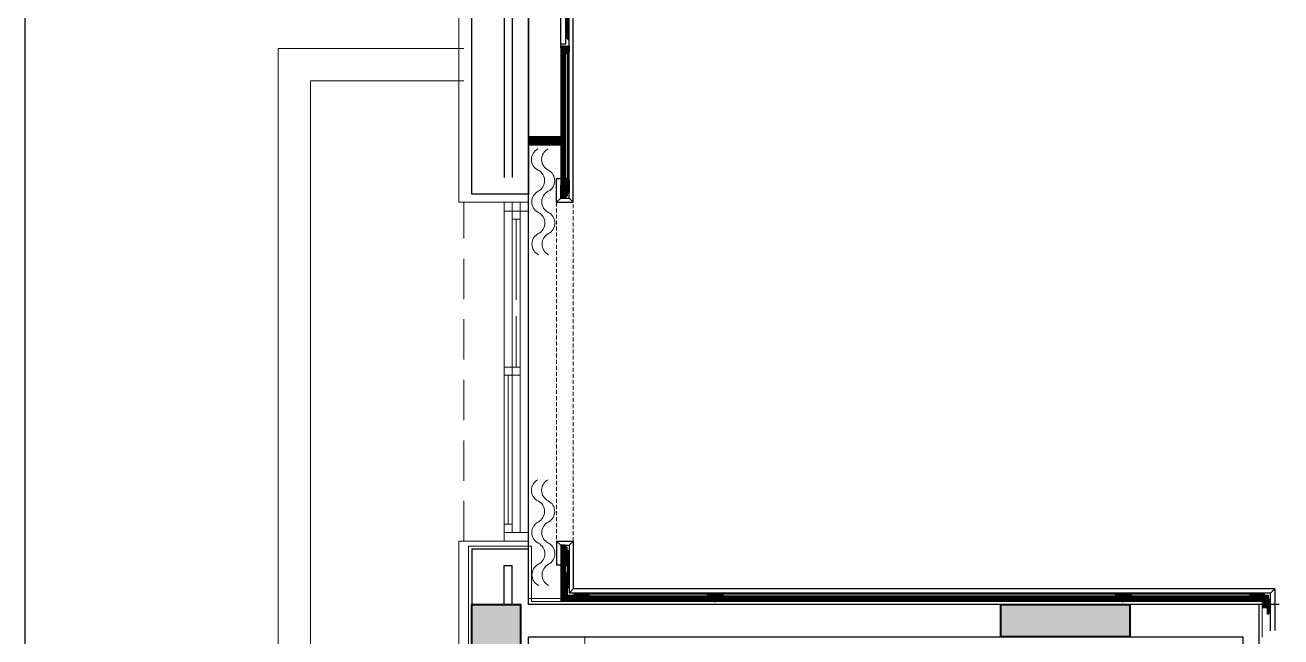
# Model space of a CAD drawing. Header units: inches. Extents: x -12478 to 399182, y -16583 to 525552.
# Drawn here: x -19 to 7758, y 6149 to 9939 of the extents above; entities that cross this region are included whole.
import ezdxf

# ---------------------------------------------------------------- set-up
doc = ezdxf.new("R2010")
doc.units = ezdxf.units.IN
doc.header["$LTSCALE"] = 1000
doc.header["$MEASUREMENT"] = 0
doc.linetypes.add('HIDDEN', pattern=[0.375, 0.25, -0.125])
doc.linetypes.add('HIDDEN2', pattern=[0.1875, 0.125, -0.0625])
for name, color, linetype in [('8', 8, 'Continuous'), ('A-DIM', 9, 'Continuous'), ('A-WALL', 7, 'Continuous'), ('projection1', 1, 'HIDDEN2')]:
    doc.layers.add(name, color=color, linetype=linetype)
for name, color, linetype, lineweight in [('A-DOOR', 134, 'Continuous', 18), ('A-FLOR-HIDN', 252, 'HIDDEN', 0), ('A-WALL-PRHT', 4, 'Continuous', 18), ('A-WALL-TILE', 8, 'Continuous', 9), ('Built-in', 253, 'HIDDEN', 0), ('Sanitaire', 253, 'Continuous', 0), ('Wood treillis', 111, 'Continuous', 0), ('XREF-V2-GF_COLS$0$A-COLS', 5, 'Continuous', 40), ('XREF-V2-GF_COLS$0$A-COLS-PATT', 252, 'Continuous', 20)]:
    doc.layers.add(name, color=color, linetype=linetype, lineweight=lineweight)
doc.layers.add('Stone-GRG', color=7, linetype='Continuous', lineweight=0, true_color=0xfff2cc)
pattern_1 = [(45, (0, 0), (-1.767766952966369, 1.767766952966369), [])]

# ---------------------------------------------------------------- blocks, each defined once
blk = doc.blocks.new('A$Cb2b8bae5')
at = {"layer": 'Sanitaire', "color": 1}
for centre, start, end in [((9.13221980514345, 589.8015865447833), 296.5605406640185, 62.84035167908414), ((72.03542323759166, 589.8015865447833), 296.5605406640185, 62.84035167908414), ((74.80697163486866, 458.4262281471656), 116.5605406640185, 242.8403516790841), ((137.7101750673169, 458.4262281471656), 116.5605406640185, 242.8403516790841), ((7.762121669594308, 327.7447607726881), 296.5605406640185, 62.84035167908414), ((70.66532510204252, 327.7447607726881), 296.5605406640185, 62.84035167908414), ((73.43687349931952, 196.3694023750704), 116.5605406640185, 242.8403516790841), ((136.3400769317677, 196.3694023750704), 116.5605406640185, 242.8403516790841), ((6.392023534045165, 65.68793500059292), 296.5605406640185, 62.84035167908414), ((69.29522696649337, 65.68793500059292), 296.5605406640185, 62.84035167908414)]:
    blk.add_arc(centre, 73.43816756634935, start, end, dxfattribs=at)
blk = doc.blocks.new('A$Caa2408ac')
at = {"layer": 'Wood treillis', "color": 0, "lineweight": -2}
for p, q in [((87.4987709093075, 163.5996326570357), (12.5000551755038, 163.5996326570357)), ((12.5000551755038, 163.5996326570357), (12.5000551755038, 158.5996326568611)), ((87.4987709093075, 158.5996326569193), (87.4987709093075, 163.5996326570357)), ((5.000055175503803, 151.0996326570357), (5.517550380318426e-05, 151.0996326570357)), ((5.517550380318426e-05, 151.0996326570357), (0.0002884487585106399, 141.0996326570357)), ((0.0002884487585106399, 141.0996326570357), (40.0000551755038, 141.0996326570357)), ((40.0000551755038, 141.0996326570357), (39.99999545862192, 111.8595573993425)), ((40.0000551755038, 111.8561432561173), (80.09837831991626, 111.8561432560646)), ((80.09837832179255, 71.75766690068212), (80.09837832174071, 111.8594755065851)), ((99.99959813795795, 151.0996326570357), (94.99877090907466, 151.0996326570357)), ((119.3384535794939, 151.0996326570357), (99.99959813795795, 151.0996326570357)), ((99.99959813795795, 151.0996326570357), (99.99959813795795, 151.0996326570357)), ((119.3384535794958, 151.0996326570357), (119.3384535794958, 131.7572098631535)), ((119.3384535794958, 131.7572098631535), (119.3384535794958, 131.7572098631535)), ((119.3384535794958, 131.7572098631535), (119.3384535794958, 126.7563826342703)), ((126.8384535793793, 119.2563826345031), (131.8384535794958, 119.2563826345031)), ((131.8384535794958, 119.2563826345031), (131.8384535794958, 44.25766690069941)), ((109.3384535794958, 71.7576669006994), (80.09837832179255, 71.75766690068212)), ((109.3384535794958, 31.75790017395411), (109.3384535794958, 71.7576669006994)), ((119.3384535794958, 31.75766690069941), (109.3384535794958, 31.75790017395411)), ((119.3384535794958, 36.75766690069941), (119.3384535794958, 31.75766690069941)), ((131.8384535794958, 44.25766690069941), (126.8384535793211, 44.25766690069941))]:
    blk.add_line(p, q, dxfattribs=at)
for centre, radius, start, end in [((12.50005517528916, 151.0996326570757), 7.499999999785359, 89.99999999838458, 180.0000000003127), ((87.49877090954033, 151.099632657385), 7.499999999534339, 359.9999999973424, 90.00000000177175), ((119.338453579845, 119.2563826347359), 7.499999999534339, 359.9999999982282, 90.0000000026576), ((119.3384535795358, 44.25766690048476), 7.499999999785359, 269.9999999996873, 1.615416444934046e-09)]:
    blk.add_arc(centre, radius, start, end, dxfattribs=at)

msp = doc.modelspace()

# ---------------------------------------------------------------- hatches: boundary and pattern name
at = {"layer": 'Stone-GRG'}
h = msp.add_hatch(dxfattribs=at)
h.set_pattern_fill('ANSI31', color=253, scale=20)
h.set_pattern_definition(pattern_1)
h.paths.add_polyline_path([(3349.343053186857, 8979.175765054235), (3344.358162821758, 8979.175765054235, 0.41421356238304), (3336.858162821933, 8986.675765054235), (3336.858162822111, 8991.67423685333), (3326.856272867761, 8991.674003580083), (3326.856272867582, 8947.921236522496), (3297.615212061386, 8947.920804475196), (3297.615212061382, 8866.675774082312), (3324.358162821933, 8866.675774089144), (3324.358162821933, 8871.675774082341, 0.4142135623961107), (3331.858162821816, 8879.175774082109), (3336.858162821933, 8879.175774082109), (3336.858162821933, 8891.67622209178), (3336.858162821933, 8896.677049320664, 0.4142135623958267), (3344.358162821816, 8904.177049320431), (3349.343053186857, 8904.177049320431)])
h.paths.add_polyline_path([(3326.833084247721, 9800.42146321556), (3297.591378124154, 9800.421031158725), (3297.602450971709, 8947.921236522496), (3326.844157100889, 8947.921236522496)])
h = msp.add_hatch(dxfattribs=at)
h.set_pattern_fill('ANSI31', color=253, scale=20)
h.set_pattern_definition(pattern_1)
h.paths.add_polyline_path([(3297.598547930113, 9248.416853666278), (3097.605638840047, 9248.415376182382), (3097.606021086674, 9196.674296597941), (3297.59921997847, 9196.675774083978)])
h = msp.add_hatch(dxfattribs=at)
h.set_pattern_fill('ANSI31', color=253, scale=20)
h.set_pattern_definition(pattern_1)
h.paths.add_polyline_path([(3349.343053186856, 6679.788804620541), (3344.358162821816, 6679.788804620541, 0.4142135623958267), (3336.858162821933, 6687.288804620308), (3336.858162821933, 6692.289631849191), (3336.858162821933, 6704.790079858863), (3331.858162821816, 6704.790079858863, 0.4142135623961107), (3324.358162821933, 6712.290079858631), (3324.358162821933, 6717.290079858631), (3297.615212061382, 6717.29007985866), (3297.615212061386, 6636.044617418476), (3326.874188990723, 6636.044617418476), (3326.874188990723, 6592.291849943033), (3336.858162822111, 6592.291617087641), (3336.858162821933, 6597.290088886737, 0.41421356238304), (3344.358162821758, 6604.790088886737), (3349.343053186856, 6604.790088886737)])
h.paths.add_polyline_path([(3326.874188990723, 6592.291849943033), (3326.856272867761, 6592.291850360889), (3326.856272867582, 6636.044617418476), (3297.615212061386, 6636.044617418476), (3297.615212061386, 6506.041630403798), (3326.874188990723, 6506.041630403798)])
h.paths.add_polyline_path([(3336.874188990723, 6446.042087441344), (3336.874188990723, 6451.042914670227, 0.4142135623958267), (3344.374188990607, 6458.542914669994), (3349.343053186856, 6458.542914669994), (3349.343053186856, 6533.541630403798), (3344.374188990549, 6533.541630403798, 0.41421356238304), (3336.874188990723, 6541.041630403798), (3336.874188990723, 6546.041630403798), (3326.874188990723, 6546.041397130543), (3326.874188990723, 6506.041630403798), (3297.633128184531, 6506.041630403798), (3297.634137057337, 6369.479967020927), (3434.193598329073, 6369.482353812128), (3434.193382287481, 6398.725843213047), (3474.193149065077, 6398.725843213047), (3474.193308427513, 6408.723710124574), (3469.19330842765, 6408.723673186165, 0.41421356238304), (3461.693253020241, 6416.223617778172), (3461.693216085926, 6421.223063711566), (3386.694500350075, 6421.223063711566), (3386.694537288484, 6416.223063711586, 0.4142135623958267), (3379.194592696535, 6408.723008304296), (3374.193765467788, 6408.722971359775), (3336.874188990723, 6408.722510962579)])
h.paths.add_polyline_path([(4244.192413213708, 6398.724886853314), (4204.192646488054, 6398.72518235886), (3474.19314906453, 6398.725808883302), (3474.193149031076, 6398.723710123124), (3434.193598329073, 6398.723414619174), (3434.193598329073, 6369.482353812128), (4244.192197179181, 6369.482353812128)])
h.paths.add_polyline_path([(4291.691332107463, 6416.225090013909), (4291.691295184024, 6421.223063711566), (4216.692579422328, 6421.223063711566), (4216.692542498889, 6416.225090013909, 0.41421356238304), (4209.192487091481, 6408.725145421901), (4204.192487091617, 6408.72518236031), (4204.192646477521, 6398.725843213047), (4244.193598329073, 6398.725843213047), (4244.193598329073, 6369.485577790478), (4264.1914613382, 6369.485536948927), (4264.1914613382, 6398.73225639638), (4304.191228230871, 6398.732244811362), (4304.191387514735, 6408.72518236031), (4299.191387514871, 6408.725145421901, 0.41421356238304)])
h.paths.add_polyline_path([(6732.528800247236, 6398.719089842537), (4304.191228227654, 6398.732043030453), (4304.191228118298, 6398.72518235886), (4264.191461392644, 6398.724886853314), (4264.191677399475, 6369.4861027343), (6772.528351005702, 6369.485376251952), (6772.528566972891, 6398.718794336991)], flags=16)
h.paths.add_polyline_path([(6820.027485866644, 6416.218997497585), (6820.027448928235, 6421.218997497624), (6782.528091062358, 6421.218720464301), (4216.692579414223, 6421.22196644666), (4216.692542498889, 6416.225090013909, 0.41421356238304), (4209.192487091481, 6408.725145421901), (4204.192487091617, 6408.72518236031), (4204.192646477521, 6398.725843213047), (4244.193598329073, 6398.725843213047), (4244.193598329073, 6369.485577790478), (6792.527615151826, 6369.480373338736), (6792.527615151826, 6398.718794336991), (6832.527381877479, 6398.719089842537), (6832.527541273917, 6408.719089843987), (6827.527541274053, 6408.719052905578, 0.41421356238304)])
h.paths.add_polyline_path([(6772.528459036339, 6398.731529913938), (6772.528459036339, 6369.485376251921), (4264.1914613382, 6369.486102734363), (4264.1914613382, 6398.73225639638)], flags=16)
h.paths.add_polyline_path([(7602.527615151826, 6398.718794336991), (7562.52784842508, 6398.718794336991), (6792.527615151826, 6398.718794336991), (6792.527831155974, 6369.480373338295), (7602.527555434945, 6369.478719079298)])
h.paths.add_polyline_path([(6745.028696258071, 6416.218997497585), (6745.02873322652, 6421.223063711565), (4291.691295184024, 6421.223063711566), (4291.691332107463, 6416.225090013909, -0.41421356238304), (4299.191387514871, 6408.725145421901), (4304.191387514735, 6408.72518236031), (4304.19122823087, 6398.732244811363), (6732.528800048762, 6398.731541498924), (6732.528640850799, 6408.719089843987), (6737.528640850663, 6408.719052905578, -0.41421356238304)])
h.paths.add_polyline_path([(7681.866013555818, 6408.718794336991), (7662.52715811428, 6408.718794336991), (7657.526330885396, 6408.718794336991, 0.4142135623957733), (7650.026330885629, 6416.218794336874), (7650.026330885629, 6421.218794336991), (7575.027615151826, 6421.218794336991), (7575.027615151826, 6416.218794336816, 0.4142135623830223), (7567.527615151826, 6408.718794336991), (7562.527615151826, 6408.718794336991), (7562.527848425079, 6398.718794336991), (7602.527615151826, 6398.718794336991), (7602.527615151826, 6369.478719079175), (7642.625938271572, 6369.47863718654), (7642.626086013113, 6349.519454877901), (7694.366013555818, 6349.519837115528), (7694.366013555818, 6376.875544314458), (7689.366013555701, 6376.875544314458, 0.4142135623958443), (7681.866013555818, 6384.375544314225), (7681.866013555818, 6389.376371543109)])
h.paths.add_polyline_path([(7694.366013555818, 6349.519837115528), (7642.626086013113, 6349.519454877901), (7642.626235112542, 6329.376828580637), (7671.866013555817, 6329.376828580655), (7671.866013555818, 6289.377061853909), (7681.866013555818, 6289.376828580655), (7681.866013555818, 6294.376828580655, 0.4142135623830577), (7689.366013555643, 6301.876828580655), (7694.366013555818, 6301.876828580655)])
h = msp.add_hatch(dxfattribs=at)
h.set_pattern_fill('ANSI31', color=253, scale=20)
h.set_pattern_definition(pattern_1)
h.paths.add_polyline_path([(4291.691332107463, 6416.225090013909), (4291.691295184023, 6421.223063711566), (4216.692579422329, 6421.223063711566), (4216.692542498889, 6416.225090013909, 0.41421356238304), (4209.192487091481, 6408.725145421901), (4204.192487091617, 6408.72518236031), (4204.192646477521, 6398.725843213047), (4244.193598329073, 6398.725843213047), (4244.193598329073, 6369.485577790478), (4264.1914613382, 6369.485536948927), (4264.1914613382, 6398.73225639638), (4304.19122823087, 6398.732244811362), (4304.191387514735, 6408.72518236031), (4299.191387514871, 6408.725145421901, 0.41421356238304)])
at = {"layer": 'Wood treillis'}
h = msp.add_hatch(dxfattribs=at)
h.set_pattern_fill('ANSI31', color=253, scale=20)
h.set_pattern_definition(pattern_1)
h.paths.add_polyline_path([(3297.597629388678, 11135.4204033779), (3326.83270618017, 11135.4204033779), (3326.83270618017, 9820.420403377902), (3297.597629388678, 9820.420403377902)], flags=17)
edge = h.paths.add_edge_path()
edge.add_line((3349.332595369072, 11145.4199274671), (3349.332872402394, 11107.92056960122))
edge.add_line((3349.332872402394, 11107.92056960122), (3344.332872402356, 11107.92053266281))
edge.add_arc((3336.832872402775, 11107.92047725498), 7.499999999785391, -89.99957671732028, 0.00042328461819352015, ccw=False)
edge.add_line((3336.832927810348, 11100.4204772554), (3336.832964748757, 11095.42047725554))
edge.add_line((3336.832964748757, 11095.42047725554), (3326.832964747307, 11095.42063665198))
edge.add_line((3326.832964747307, 11095.42063665198), (3326.832669241761, 11135.42040337763))
edge.add_line((3326.832669241761, 11135.42040337763), (3297.591608436312, 11135.42018735398))
edge.add_line((3349.332595369072, 11145.4199274671), (3349.332872402394, 11182.91928533298))
edge.add_line((3349.332872402394, 11182.91928533298), (3344.332872402356, 11182.91932227138))
edge.add_arc((3336.832872402775, 11182.91937767921), 7.499999999785391, 359.9995767153818, 449.9995767173203)
edge.add_line((3336.832927810348, 11190.41937767879), (3336.832964748757, 11195.41937767866))
edge.add_line((3336.832964748757, 11195.41937767866), (3326.832964747307, 11195.41921828222))
edge.add_line((3326.832964747307, 11195.41921828222), (3326.832669241761, 11155.41945155657))
edge.add_line((3326.832669241761, 11155.41945155657), (3297.591608436312, 11155.41966758022))
edge.add_line((3297.591995973538, 11155.41966757735), (3297.580782330539, 11135.42040337763))
edge.add_line((3349.332687715972, 9810.420879288435), (3349.332964749295, 9772.921521422557))
edge.add_line((3349.332964749295, 9772.921521422557), (3344.332964749256, 9772.921484484148))
edge.add_arc((3336.832964749676, 9772.921429076321), 7.499999999785391, -89.99957671732028, 0.00042328461819352015, ccw=False)
edge.add_line((3336.833020157249, 9765.42142907674), (3336.833057095658, 9760.421429076876))
edge.add_line((3336.833057095658, 9760.421429076876), (3326.833057094208, 9760.421588473313))
edge.add_line((3326.833057094208, 9760.421588473313), (3326.832761588662, 9800.421355198967))
edge.add_line((3326.832761588662, 9800.421355198967), (3297.591700783213, 9800.421139175316))
edge.add_line((3297.591700783213, 9800.421139175316), (3297.591700783218, 9810.42049704249))
edge.add_line((3349.332687715972, 9810.420879288435), (3349.332964749295, 9847.920237154312))
edge.add_line((3349.332964749295, 9847.920237154312), (3344.332964749256, 9847.920274092721))
edge.add_arc((3336.832964749676, 9847.920329500548), 7.499999999785391, 359.9995767153818, 449.9995767173203)
edge.add_line((3336.833020157249, 9855.42032950013), (3336.833057095658, 9860.420329499993))
edge.add_line((3336.833057095658, 9860.420329499993), (3326.833057094208, 9860.420170103556))
edge.add_line((3326.833057094208, 9860.420170103556), (3326.832761588662, 9820.420403377902))
edge.add_line((3326.832761588662, 9820.420403377902), (3297.591700783213, 9820.420619401553))
edge.add_line((3297.591700783213, 9820.420619401553), (3297.591700783218, 9810.421261534379))
at = {"layer": 'XREF-V2-GF_COLS$0$A-COLS-PATT'}
for points in [[(3047.633412314113, 5749.47609668161), (2747.631488073326, 5749.483291477605), (2747.627055440447, 6349.483291456883), (3047.628979710164, 6349.476096668106)], [(6822.627055378049, 6349.513396139315), (6822.628532866249, 6149.513396209164), (6022.628532710194, 6149.507486047165), (6022.62705517764, 6349.50748602784)]]:
    msp.add_hatch(color=256, dxfattribs=at).paths.add_polyline_path(points)

# ---------------------------------------------------------------- linework, layer by layer
at = {"layer": '8'}
for p, q in [((3349.343053186857, 8866.675774095527, -0.006528998766684582), (3349.343053186857, 12092.7386260916, -1.466518336004641e-07)), ((3297.601973601004, 8866.675774095527, -0.006528998766684582), (3272.602006915497, 8841.675807410022, -0.006528998766684582)), ((3297.615212061382, 8866.675774082312, -1.466518336033709e-07), (3349.343053186856, 8866.675774095527, -0.006528998766684668)), ((3349.343053186857, 8866.675774095527, -0.006528998766684582), (3374.343019872364, 8841.675807410022, -0.006528998766684582)), ((3272.602006915497, 8841.675807410022, -0.006528998766684582), (3374.355861214102, 8841.675958882184, -1.466518336030662e-07)), ((3297.601973601004, 6717.29904870328, -0.006528998766684582), (3272.602006915497, 6742.299015388786, -0.006528998766684582)), ((3272.60200691549, 6742.289895058788, -0.006528998766684582), (3374.355861214102, 6742.289895058788, -1.466518336030662e-07)), ((3297.615212061382, 6717.29007985866, -1.466518336033709e-07), (3349.343053186856, 6717.290079845445, -0.006528998766684668)), ((3349.343053186857, 6717.29904870328, -0.006528998766684582), (3374.343019872364, 6742.299015388786, -0.006528998766684582)), ((3349.343053186856, 6717.290079845445, -0.006528998766684668), (3349.343053186856, 6421.223063711568, -1.466518336212808e-07)), ((3374.355861214102, 6742.289895058788, -1.466518336030662e-07), (3374.333900027449, 6446.213910552159, -0.0005512433102109011)), ((3349.321092000203, 6421.223064196652, -0.00708009542506188), (3374.321058685711, 6446.223030882157, -0.00708009542506188)), ((7694.366013555818, 6421.223063711565, -1.466518336033709e-07), (3349.343053186856, 6421.223063711566, -1.466518336033709e-07)), ((7719.356859911331, 6446.21391055216, -1.466518336033709e-07), (3374.33390002745, 6446.213910552159, -1.466518336033709e-07)), ((7694.36601355582, 6421.223064196651, -1.466518337878142e-07), (7719.365980241328, 6446.223030882156, -1.466518337878142e-07)), ((7694.366013555818, 6186.200002725529, -1.466518336033709e-07), (7694.366013555818, 6421.223063711566, -1.466518336033709e-07)), ((7719.356859911331, 6446.21391055216, -1.466518336033709e-07), (7719.356859911331, 6188.5, -1.466518336033709e-07))]:
    msp.add_line(p, q, dxfattribs=at)
at = {"layer": '8', "color": 1}
msp.add_line((5702.768364268662, 6149.505123694264, -1.466518336033709e-07), (5702.858601064848, 6149.505123694264, -1.466518336033709e-07), dxfattribs=at)
msp.add_lwpolyline([(-19.21627383021405, 14341.62520427268), (18611.50139130192, 14341.62520427268), (18611.50139130192, 2.540420479956083), (-19.21627383021405, 2.540420479956083)], close=True, dxfattribs=at)
at = {"layer": '8', "color": 1, "elevation": -1.466518336033709e-07}
for points in [[(10497.66177711234, 1649.540546049713), (7622.660072611418, 1649.56263489906), (7622.659980337792, 6349.520045420404), (3097.627055208486, 6349.485877914683), (3097.582766056628, 12344.48587691222), (12997.58276578653, 12344.48587691222), (12997.62705454635, 6349.539145781706), (9622.625350265991, 6349.514212342805), (9622.625350265991, 3040.925600435377), (10497.65149772598, 3040.932064993859), (10497.66177711234, 1649.540546049713)], [(7642.626011569881, 6369.478637186518), (3297.633078737041, 6369.479967013109)]]:
    msp.add_lwpolyline(points, dxfattribs=at)
at = {"layer": '8'}
for points, elevation in [([(3374.355861214102, 8841.675958882184), (3374.332028090657, 12067.7386594061), (4493.862429974368, 12067.7386594061)], -1.466518336033709e-07), ([(3272.60200691549, 8841.674330305239), (3272.60200691549, 8988.97444973677)], -0.006528998766684582), ([(3272.60200691549, 8988.97444973677), (3297.601973600997, 8988.974449736768)], -0.006528998766684582), ([(3272.60200691549, 6742.300492493569), (3272.60200691549, 6595.000373062037)], -0.006528998766684582), ([(3272.60200691549, 6595.000373062037), (3297.601973600997, 6595.000373062039)], -0.006528998766684582)]:
    msp.add_lwpolyline(points, dxfattribs=dict(at, elevation=elevation))
at = {"layer": 'A-DOOR'}
for p, q in [((2947.638857059672, 8841.984774071527, -1.466518336033709e-07), (2947.624155569327, 6741.982271809728, -1.466518336033709e-07)), ((2997.608641415522, 8841.985143232447, -1.466518336033709e-07), (2997.623749245511, 6796.982641192808, -1.466518336033709e-07)), ((3047.610879954254, 8841.98551263313, -1.466518336033709e-07), (3047.625987784769, 6796.983010593545, -1.466518336033709e-07)), ((2947.623749246777, 8786.983582132278, -1.466518336033709e-07), (3097.623749242746, 8786.982473979806, -1.466518336033709e-07)), ((2997.617517766242, 8736.983951474394, -1.466518336033702e-07), (3047.611655669762, 8736.98432081523, -1.466518336033694e-07)), ((3022.614586718002, 8736.984136144813, -1.466518336033698e-07), (3022.613110983046, 8236.982825845596, -1.466518336033709e-07)), ((3022.613849751433, 8136.982825848245, -1.466518336033709e-07), (3022.618430114002, 7819.992493319984, -1.466518336033552e-07)), ((2947.618430115938, 7819.99193924369, -1.466518336033552e-07), (3047.618430113275, 7819.992678011829, -1.466518336033552e-07)), ((2947.618799500022, 7769.991939244999, -1.466518336033552e-07), (3047.618799497374, 7769.992678012964, -1.466518336033552e-07)), ((2972.618799499426, 7769.992123937122, -1.466518336033552e-07), (2972.623379861921, 6846.982456499652, -1.466518336033709e-07)), ((2947.623379862722, 6846.982271807414, -1.466518336033709e-07), (2997.623379861441, 6846.982641191658, -1.466518336033709e-07)), ((2947.623749246777, 6796.982271808694, -1.466518336033709e-07), (3097.623749242746, 6796.983379961166, -1.466518336033709e-07))]:
    msp.add_line(p, q, dxfattribs=at)
at = {"layer": 'A-DOOR', "linetype": 'HIDDEN2'}
msp.add_line((3097.602768226672, 8790.431351429002, -1.466518336033709e-07), (3097.624155565136, 6741.983379962068, -1.466518336033709e-07), dxfattribs=at)
at = {"layer": 'A-FLOR-HIDN', "color": 1, "linetype": 'HIDDEN'}
for p, q in [((2697.626079987094, 6741.982926999044, -1.466518336033438e-07), (2697.610565853247, 8841.982926941928, -1.466518336033666e-07)), ((3097.624155546655, 6741.985882057343, -1.466518336033709e-07), (3097.608641412662, 8841.98588200008, -1.466518336033709e-07))]:
    msp.add_line(p, q, dxfattribs=at)
at = {"layer": 'A-WALL', "color": 1}
for p, q in [((2947.584243601072, 12144.48429075209, -1.466518336033709e-07), (2947.607514867239, 8994.474879104993, -1.466518336033709e-07)), ((2997.584243599573, 12144.48466012249, -1.466518336033709e-07), (2997.607514866977, 8994.475248489282, -1.466518336033709e-07)), ((2947.62526370064, 6591.984773909295, -1.466518336033709e-07), (2997.625263699156, 6591.985143293467, -1.466518336033709e-07)), ((2947.627055167482, 6349.491043029673, -1.466518336033709e-07), (2947.62526370064, 6591.984773909353, -1.466518336033709e-07)), ((2997.627055154429, 6349.492980922834, -1.466518336033709e-07), (2997.625263699156, 6591.985143293467, -1.466518336033709e-07))]:
    msp.add_line(p, q, dxfattribs=at)
at = {"layer": 'A-WALL'}
msp.add_line((3097.62853274605, 6149.485877081126, -1.466518336033709e-07), (6022.628529303911, 6149.968289887242, -1.466518336033709e-07), dxfattribs=at)
at = {"layer": 'A-WALL', "elevation": -1.466518336033709e-07}
for points in [[(2747.580180398509, 12694.48281321052), (4347.358218822163, 12694.49510986502), (4347.360804511001, 12344.49510987484), (3097.582766056628, 12344.48587691222), (3097.608272028737, 8891.9858819988), (2747.722635799427, 8891.98355482837), (2747.580180398509, 12694.48281321052)], [(7622.692430204328, 5949.518568184772), (7622.626827710134, 6149.519306998292), (7622.62756647839, 6149.520045766389), (7622.626088941935, 6349.520045091893), (4097.628980037931, 6349.485877120111), (3097.627055263071, 6349.478489433619), (3097.62452493071, 6691.985882058798), (2747.624525461186, 6691.983296370279), (2747.631487828039, 5749.483291477634)], [(3097.65003089972, 3239.485877160361), (3097.628532745672, 6149.485877749539), (7522.626827712433, 6149.518568229934), (7522.692430206831, 5949.51782941653)]]:
    msp.add_lwpolyline(points, dxfattribs=at)
at = {"layer": 'A-WALL-PRHT', "elevation": -2.933036672067419e-07}
for points in [[(2697.603529378306, 9794.473510090116), (1547.603529409898, 9794.465014256304), (1547.633080136642, 5794.465014365356), (2697.633080105254, 5794.473510199256)], [(2697.605006914528, 9594.473510095559), (1747.605006940779, 9594.466491797997), (1747.631602594876, 5994.466491896223), (2697.63160256893, 5994.473510193828)]]:
    msp.add_lwpolyline(points, dxfattribs=at)
at = {"layer": 'A-WALL-TILE', "elevation": -1.466518336033709e-07}
for points in [[(13347.58926693583, 11464.56160069004), (13427.58926693373, 11464.56219170461), (13427.58394780275, 12184.56219167059), (13487.5839478038, 12184.56263493167), (13487.57914581063, 12834.56263491375), (12837.57914582815, 12834.5578329206), (12837.57958908906, 12774.55783292223), (3257.579589348155, 12774.48705892933), (3257.57914608701, 12834.48705892774), (2607.579146104981, 12834.48225693454), (2607.583948098065, 12184.48225695222), (2667.58394809661, 12184.48270021341), (2667.608641423169, 8841.982705297094), (3097.608641412633, 8841.985882000736), (3097.608272028534, 8891.985881998771)], [(1499.058347939193, 1151.210566589958), (2227.316468367746, 1879.479447376652), (3817.660078127592, 1879.491196328614), (3817.653170645019, 2814.491196303105), (3257.653170660138, 2814.487059201245), (3257.653650859269, 2749.487059202962), (2607.653650877124, 2749.482257209631), (2607.648848883749, 3399.482257191907), (2667.648848882105, 3399.482700452747), (2667.624155555182, 6741.982705354443), (3097.624155546597, 6741.985882057343), (3097.62452493071, 6691.985882058798)]]:
    msp.add_lwpolyline(points, dxfattribs=at)
at = {"layer": 'A-WALL-TILE', "lineweight": 0, "elevation": -1.466518336033709e-07}
msp.add_lwpolyline([(7642.627583482148, 6147.21848323076), (7642.625938271573, 6369.47863718654), (4097.628786176939, 6369.485877119171), (3117.62690750908, 6369.478637186518), (3117.624377176719, 6711.986029811882), (2727.6243777192, 6711.983148616104), (2727.631487828585, 5749.483143735102)], dxfattribs=at)
at = {"layer": 'Built-in', "linetype": 'HIDDEN2', "ltscale": 0.4, "elevation": -1.466518336033709e-07}
msp.add_lwpolyline([(3097.632775567474, 6149.485877780884), (3447.632775567474, 6149.485877780884), (3447.629585725049, 3239.496508537517), (3097.629585725049, 3239.496508537517)], close=True, dxfattribs=at)
at = {"layer": 'projection1', "color": 2, "linetype": 'HIDDEN', "elevation": -1.466518336033709e-07}
msp.add_lwpolyline([(13707.85666119173, 8009.55949308956), (9622.613086563768, 8009.534559650347), (9622.625350119197, 6349.53408246352), (3097.627055208486, 6349.485877914683)], dxfattribs=at)
at = {"layer": 'Sanitaire', "color": 1}
for p, q in [((3097.604322894878, 9248.41537617266, -1.466518336033709e-07), (3297.610494122254, 9248.416853754534, -1.466518336033709e-07)), ((3097.60470514149, 9196.674296588219, -1.466518336033709e-07), (3297.610876368866, 9196.675774170093, -1.466518336033709e-07)), ((3097.60470514149, 6387.291557352753, -1.466518336033709e-07), (3297.610876368866, 6387.290079770879, -1.466518336033709e-07))]:
    msp.add_line(p, q, dxfattribs=at)
at = {"layer": 'Sanitaire', "linetype": 'HIDDEN', "ltscale": 0.1}
for p, q in [((3272.60200691549, 8841.674330305239, -0.006528998766684582), (3272.61112723528, 6742.289895069003, -0.006528998766684582)), ((3374.355861214102, 6742.289895058788, -1.466518336030662e-07), (3374.355861214102, 8841.675958882184, -1.466518336030662e-07))]:
    msp.add_line(p, q, dxfattribs=at)
at = {"layer": 'Wood treillis', "color": 0}
for p, q in [((3336.832927810348, 11100.4204772554, -1.466518336033709e-07), (3336.833020157249, 9855.42032950013, -1.466518336033709e-07)), ((3344.332872402356, 11107.92053266281, -1.466518336033709e-07), (3344.323563921426, 9847.920274162172, -1.466518336033709e-07)), ((3336.833020157249, 9765.42142907674, -1.466518336033709e-07), (3336.858162821973, 8986.675765054235, -1.466518336033709e-07)), ((3344.332964749461, 9772.921429076321, -1.466518336033709e-07), (3344.358162817979, 8979.176003147806, -1.466518336033709e-07)), ((3336.874188990763, 6541.041630403798, -1.466518336033709e-07), (3336.860048299127, 6597.290089123739, -1.466518336033709e-07)), ((3344.374188990549, 6533.541630403798, -1.466518336033709e-07), (3344.374188990549, 6604.790088886737, -1.466518336033709e-07)), ((3297.633128184531, 6506.041630403798, -1.466518336033709e-07), (3297.634137057337, 6369.479967020927, -1.466518336033709e-07)), ((4216.692542498889, 6416.225090013909, -1.466518336033709e-07), (3461.693253050571, 6416.219512319428, -1.466518336033709e-07)), ((3469.19330842765, 6408.723673186165, -1.466518336033709e-07), (4209.192487091481, 6408.725145421901, -1.466518336033709e-07)), ((6745.028696258071, 6416.218997497585, -1.466518336033709e-07), (4291.69140614048, 6416.225090014091, -1.466518336033709e-07)), ((4299.191387514871, 6408.725145421901, -1.466518336033709e-07), (6737.528640850663, 6408.719052905578, -1.466518336033709e-07)), ((7575.027615151611, 6416.218794336816, -1.466518336033709e-07), (6820.027485866644, 6416.218997497585, -1.466518336033709e-07)), ((6827.527541274053, 6408.719052905578, -1.466518336033709e-07), (7567.527615151826, 6408.71879433699, -1.466518336033709e-07)), ((3297.634137057337, 6369.479967020927, -1.466518336033709e-07), (3434.193598329073, 6369.482353812128, -1.466518336033709e-07))]:
    msp.add_line(p, q, dxfattribs=at)
at = {"layer": 'Wood treillis', "color": 0, "lineweight": -2, "elevation": -1.466518336033709e-07}
for points in [[(3297.597629388678, 11135.4204033779), (3326.83270618017, 11135.4204033779), (3326.83270618017, 9820.420403377902), (3297.597629388678, 9820.420403377902)], [(3297.602450977324, 8947.920804286647), (3326.844157100891, 8947.921236343482), (3326.833084247721, 9800.42146321556), (3297.591378124154, 9800.421031158725)]]:
    msp.add_lwpolyline(points, close=True, dxfattribs=at)
for points in [[(3349.332687715972, 9810.420879288435), (3349.332964749295, 9847.920237154312), (3344.332964749256, 9847.920274092721, 0.4142135623830401), (3336.833020157249, 9855.42032950013), (3336.833057095658, 9860.420329499993), (3326.833057094208, 9860.420170103556), (3326.832761588662, 9820.420403377902), (3297.591700783213, 9820.420619401553), (3297.591700783218, 9810.421261534379)], [(3349.332687715972, 9810.420879288435), (3349.332964749295, 9772.921521422557), (3344.332964749256, 9772.921484484148, -0.4142135623830401), (3336.833020157249, 9765.42142907674), (3336.833057095658, 9760.421429076876), (3326.833057094208, 9760.421588473313), (3326.832761588662, 9800.421355198967), (3297.591700783213, 9800.421139175316), (3297.591700783218, 9810.42049704249)], [(3297.633128184531, 6506.041630403798), (3326.874188990723, 6506.041630403798), (3326.874188990723, 6546.041397130543), (3336.874188990723, 6546.041630403798), (3336.874188990723, 6541.041630403798, -0.4142135623830401), (3344.374188990549, 6533.541630403798), (3349.374188990723, 6533.541630403798), (3349.374188990723, 6458.542914669994), (3344.374188990607, 6458.542914669994, -0.4142135623958266), (3336.874188990723, 6451.042914670227), (3336.874188990723, 6446.042087441344), (3336.874188990723, 6446.042087441344), (3336.874188990723, 6408.722510962579), (3374.193765467788, 6408.722971359775), (3374.193765467788, 6408.722971359775), (3379.194592696535, 6408.723008304296, -0.4142135623958266), (3386.694537288484, 6416.223063711586), (3386.694500350075, 6421.223063711566), (3461.693216081832, 6421.223617778211), (3461.693253020241, 6416.223617778172, -0.4142135623830401), (3469.19330842765, 6408.723673186165), (3474.193308427513, 6408.723710124574), (3474.193149031076, 6398.723710123124), (3434.193382305422, 6398.723414617578), (3434.193598329073, 6369.482353812128)], [(4254.191937303176, 6421.224812980625), (4216.692579437298, 6421.225090013947), (4216.692542498889, 6416.225090013909, 0.4142135623830401), (4209.192487091481, 6408.725145421901), (4204.192487091617, 6408.72518236031), (4204.192646488054, 6398.72518235886), (4244.192413213708, 6398.724886853314), (4244.192197190057, 6369.483826047865), (4254.191555057232, 6369.483826047871)], [(4254.191937303176, 6421.224812980625), (4291.691295169054, 6421.225090013947), (4291.691332107463, 6416.225090013909, -0.4142135623830401), (4299.191387514871, 6408.725145421901), (4304.191387514735, 6408.72518236031), (4304.191228118298, 6398.72518235886), (4264.191461392644, 6398.724886853314), (4264.191677416295, 6369.483826047865), (4254.19231954912, 6369.483826047871)], [(6782.528091062358, 6421.218720464301), (6745.02873319648, 6421.218997497624), (6745.028696258071, 6416.218997497585, 0.4142135623830401), (6737.528640850663, 6408.719052905578), (6732.528640850799, 6408.719089843987), (6732.528800247236, 6398.719089842537), (6772.52856697289, 6398.718794336991), (6772.528350949239, 6369.477733531542), (6782.527708816414, 6369.477733531548)], [(6782.528091062358, 6421.218720464301), (6820.027448928236, 6421.218997497624), (6820.027485866644, 6416.218997497585, -0.4142135623830401), (6827.527541274053, 6408.719052905578), (6832.527541273917, 6408.719089843987), (6832.527381877479, 6398.719089842537), (6792.527615151826, 6398.718794336991), (6792.527831175476, 6369.477733531542), (6782.528473308302, 6369.477733531548)]]:
    msp.add_lwpolyline(points, format="xyb", dxfattribs=at)
for points in [[(3297.615212061386, 8947.921236522496), (3326.856272867582, 8947.921236522496), (3326.856272867761, 8991.674003580083), (3336.858162822111, 8991.67423685333), (3336.858162821933, 8986.675765054235, -0.4142135623830401), (3344.358162821758, 8979.175765054235), (3349.358162821933, 8979.175765054235), (3349.358162821933, 8904.177049320431), (3344.358162821816, 8904.177049320431, -0.4142135623958266), (3336.858162821933, 8896.677049320664), (3336.858162821933, 8891.67622209178), (3336.858162821933, 8891.67622209178), (3336.858162821933, 8879.175774082109), (3331.858162821816, 8879.175774082109, -0.4142135623961107), (3324.358162821933, 8871.675774082341), (3324.358162821933, 8866.675774082341), (3297.615212061382, 8866.675774082312)], [(3297.615212061386, 6636.044617418476), (3326.856272867582, 6636.044617418476), (3326.856272867761, 6592.291850360889), (3336.858162822111, 6592.291617087641), (3336.858162821933, 6597.290088886737, 0.4142135623830401), (3344.358162821758, 6604.790088886737), (3349.358162821933, 6604.790088886737), (3349.358162821933, 6679.788804620541), (3344.358162821816, 6679.788804620541, 0.4142135623958266), (3336.858162821933, 6687.288804620308), (3336.858162821933, 6692.289631849191), (3336.858162821933, 6692.289631849191), (3336.858162821933, 6704.790079858863), (3331.858162821816, 6704.790079858863, 0.4142135623961107), (3324.358162821933, 6712.290079858631), (3324.358162821933, 6717.290079858631), (3297.615212061382, 6717.29007985866)]]:
    msp.add_lwpolyline(points, format="xyb", close=True, dxfattribs=at)
at = {"layer": 'Wood treillis', "color": 0, "elevation": -1.466518336033709e-07}
for points in [[(3297.615212061386, 6636.044617418476), (3326.874188990723, 6636.044617418476), (3326.874188990723, 6506.041630403798), (3297.615212061386, 6506.041630403798)], [(3434.193598329073, 6369.482353812128), (4244.193598329073, 6369.482353812128), (4244.193598329073, 6398.725843213047), (3434.193598329073, 6398.725843213047)], [(4264.1914613382, 6369.486102734363), (6772.528459036339, 6369.485376251921), (6772.528459036339, 6398.731529913938), (4264.1914613382, 6398.73225639638)], [(7602.527615151826, 6369.475304936072), (6792.527615151826, 6369.475304936072), (6792.527615151826, 6398.718794336991), (7602.527615151826, 6398.718794336991)]]:
    msp.add_lwpolyline(points, close=True, dxfattribs=at)
at = {"layer": 'XREF-V2-GF_COLS$0$A-COLS', "elevation": -1.466518336033709e-07}
for points in [[(3047.633412314113, 5749.47609668161), (2747.631488073326, 5749.483291477605), (2747.627055440447, 6349.483291456883), (3047.628979710164, 6349.476096668106)], [(3047.633412314113, 5749.47609668161), (2747.631488073326, 5749.483291477605), (2747.627055440447, 6349.483291456883), (3047.628979710164, 6349.476096668106)], [(6822.627055378049, 6349.513396139315), (6822.628532866249, 6149.513396209164), (6022.628532710194, 6149.507486047165), (6022.62705517764, 6349.50748602784)], [(6822.627055378049, 6349.513396139315), (6822.628532866249, 6149.513396209164), (6022.628532710194, 6149.507486047165), (6022.62705517764, 6349.50748602784)]]:
    msp.add_lwpolyline(points, close=True, dxfattribs=at)

# ---------------------------------------------------------------- block references
at = {"layer": 'A-DIM', "xscale": -1}
for p in [(3262.099369589662, 8516.978197999442), (3262.099369589662, 6468.123871461172)]:
    msp.add_blockref('A$Cb2b8bae5', p, dxfattribs=at)
at = {"layer": 'Wood treillis', "color": 0}
msp.add_blockref('A$Caa2408ac', (7562.527559976322, 6257.619161679955, -1.466518336033709e-07), dxfattribs=at)

doc.saveas('drawing.dxf')
